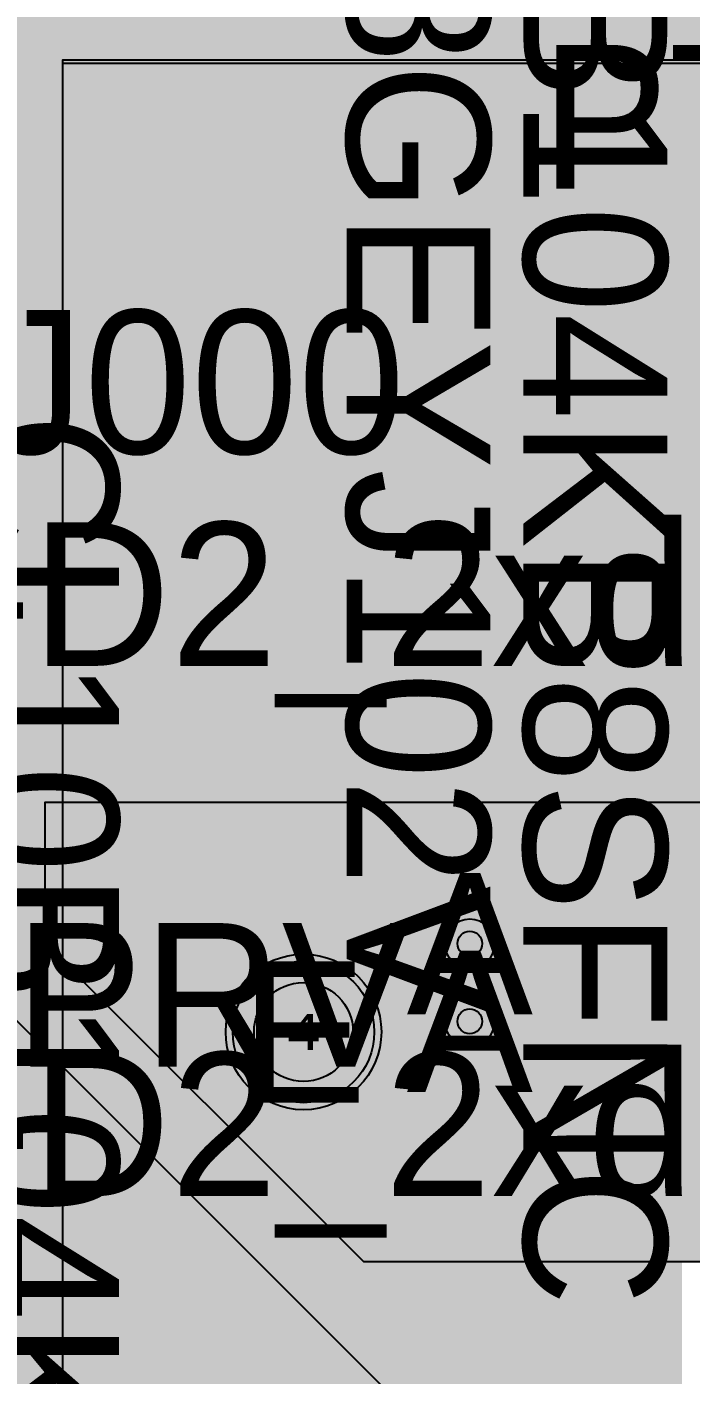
# Model space of a CAD drawing. Extents: x -74 to 89, y -130 to 74.
# Drawn here: x -39.26 to -29.89, y -44.09 to -25.04 of the extents above; entities that cross this region are included whole.
import ezdxf
from ezdxf.enums import TextEntityAlignment as Align

# ---------------------------------------------------------------- set-up
doc = ezdxf.new("R2010")
doc.units = 0
doc.header["$MEASUREMENT"] = 0
for name, color, linetype in [('ASSEMBLY_OUTLINES_TOP', 102, 'CONTINUOUS'), ('ASSEMBLY_PART_NUMBERS_TOP', 102, 'CONTINUOUS'), ('BOARD_OUTLINE', 10, 'CONTINUOUS'), ('DRILL_DRAWING', 21, 'CONTINUOUS'), ('GENERATED_SILKSCREEN_TOP', 140, 'CONTINUOUS'), ('MANUFACTURING_OUTLINES', 10, 'CONTINUOUS'), ('PART_HOLES_LAYER_BOTTOM', 30, 'CONTINUOUS'), ('PART_HOLES_LAYER_TOP', 30, 'CONTINUOUS'), ('PART_PADS_LAYER_BOTTOM', 230, 'CONTINUOUS'), ('PART_PADS_LAYER_TOP', 150, 'CONTINUOUS'), ('PIN_NUMBERS_TOP', 8, 'CONTINUOUS'), ('PLACEMENT_OUTLINES_TOP', 130, 'CONTINUOUS'), ('PLANE_DATA_LAYER_BOTTOM', 230, 'CONTINUOUS'), ('PLANE_DATA_LAYER_TOP', 150, 'CONTINUOUS'), ('PLANE_SHAPES_LAYER_BOTTOM', 230, 'CONTINUOUS'), ('PLANE_SHAPES_LAYER_TOP', 150, 'CONTINUOUS'), ('ROUTE_BORDER', 151, 'CONTINUOUS'), ('SILKSCREEN_OUTLINES_TOP', 150, 'CONTINUOUS'), ('SOLDERMASK_PADS_BTM', 12, 'CONTINUOUS'), ('SOLDERMASK_PADS_TOP', 180, 'CONTINUOUS'), ('TRACES_LAYER_TOP', 150, 'CONTINUOUS'), ('VIA_HOLES_LAYER_BOTTOM', 30, 'CONTINUOUS'), ('VIA_HOLES_LAYER_TOP', 30, 'CONTINUOUS'), ('VIA_PADS_LAYER_BOTTOM', 230, 'CONTINUOUS'), ('VIA_PADS_LAYER_TOP', 150, 'CONTINUOUS')]:
    doc.layers.add(name, color=color, linetype=linetype)
doc.styles.add('COURIER_NEW', font='cour.ttf')
doc.styles.add('VERIBEST_GERBER_0', font='txt')

msp = doc.modelspace()

# ---------------------------------------------------------------- hatches: boundary and pattern name
at = {"layer": 'PART_HOLES_LAYER_BOTTOM'}
h = msp.add_hatch(color=256, dxfattribs=at)
edge = h.paths.add_edge_path()
edge.add_arc((-35.35, -39.25), 0.7, 0, 360)
at = {"layer": 'PART_HOLES_LAYER_TOP'}
h = msp.add_hatch(color=256, dxfattribs=at)
edge = h.paths.add_edge_path()
edge.add_arc((-35.35, -39.25), 0.7, 0, 360)
at = {"layer": 'PLANE_DATA_LAYER_BOTTOM'}
h = msp.add_hatch(color=256, dxfattribs=at)
h.paths.add_polyline_path([(-30, -45.4238, -0.414213562), (-30.0762, -45.5), (-38.999992, -45.5, 0.414213562), (-39, -45.500008), (-39, -53.999992, 0.414213562), (-38.999992, -54), (-37.076199, -54, -0.414213562), (-36.999999, -54.0762), (-36.999999, -63.375152, -0.579265375), (-37.114677, -63.440923, -0.129068366), (-63.489622, -37.03131, -0.132776077), (-63.5, -36.992919), (-63.5, -9.5), (-72.816526, -9.5, -0.37700099), (-72.892096, -9.43358, -0.002983456), (-72.999481, -8.56305, -0.029201915), (-73, -8.554172), (-73, 8.554164, -0.029201915), (-72.999481, 8.563042, -0.002983483), (-72.892095, 9.43358, -0.37700099), (-72.816525, 9.5), (-63.5, 9.5), (-63.5, 18.4238, -0.414213562), (-63.4238, 18.5), (-60.293417, 18.5, -0.414213562), (-60.217217, 18.4238), (-60.217217, 18.423799, -0.09675006), (-60.222818, 18.395125, 0.195333998), (-60.222818, 17.604875, -0.09675006), (-60.217217, 17.576201), (-60.217217, 17.5762, -0.414213562), (-60.293417, 17.5), (-60.499992, 17.5, 0.414213562), (-60.5, 17.499992), (-60.5, 13.823193, -0.130021935), (-60.509966, 13.785517, 0.264511518), (-60.509966, 11.214483, -0.130021935), (-60.5, 11.176807), (-60.5, 9.500008, 0.414213562), (-60.499992, 9.5), (-59.0762, 9.5, -0.414213562), (-59, 9.4238), (-59, -7.275483, -0.401337416), (-59.072836, -7.351609, 0.956789612), (-59.072836, -10.648391, -0.401337416), (-59, -10.724517), (-59, -11.025483, -0.401337416), (-59.072836, -11.101609, 0.956789612), (-59.072836, -14.398391, -0.401337416), (-59, -14.474517), (-59, -15.025483, -0.401337416), (-59.072836, -15.101609, 0.956789612), (-59.072836, -18.398391, -0.401337416), (-59, -18.474517), (-59, -21.499992, 0.414213562), (-58.999992, -21.5), (-30.0762, -21.5, -0.414213562), (-30, -21.5762)], flags=0)
h.paths.add_polyline_path([(-72, 0, -1), (-61, 0, -1)], flags=0)
h.paths.add_polyline_path([(-62.15, -37, -1), (-58.85, -37, -1)], flags=0)
h.paths.add_polyline_path([(-62.15, -29.5, -1), (-58.85, -29.5, -1)], flags=0)
h.paths.add_polyline_path([(-56.95, -37, -1), (-54.05, -37, -1)], flags=0)
h.paths.add_polyline_path([(-53.000008, -32, 0.414213562), (-53, -31.999992), (-53, -27.000008, 0.414213562), (-53.000008, -27), (-58.499992, -27, 0.414213562), (-58.5, -27.000008), (-58.5, -31.999992, 0.414213562), (-58.499992, -32), (-56.899, -32, -0.414213562), (-56.8228, -32.0762, -0.176313298), (-56.840625, -32.125178, 2.144389354), (-54.159375, -32.125178, -0.176313298), (-54.1772, -32.0762, -0.414213562), (-54.101, -32)], flags=0)
h.paths.add_polyline_path([(-52.25, -23.25, -1), (-49.25, -23.25, -1)], flags=0)
h.paths.add_polyline_path([(-42.500008, -41.5, 0.414213562), (-42.5, -41.499992), (-42.5, -36.000008, 0.414213562), (-42.500008, -36), (-51.499992, -36, 0.414213562), (-51.5, -36.000008), (-51.5, -41.499992, 0.414213562), (-51.499992, -41.5)], flags=0)
h.paths.add_polyline_path([(-42.500008, -34.5, 0.414213562), (-42.5, -34.499992), (-42.5, -28.500008, 0.414213562), (-42.500008, -28.5), (-51.499992, -28.5, 0.414213562), (-51.5, -28.500008), (-51.5, -34.499992, 0.414213562), (-51.499992, -34.5)], flags=0)
h.paths.add_polyline_path([(-51.8, -47, -1), (-42.2, -47, -1)], flags=0)
h.paths.add_polyline_path([(-41.75, -42.75, -1), (-39.25, -42.75, -1)], flags=0)
h.paths.add_polyline_path([(-36.85, -39.25, -1), (-33.85, -39.25, -1)], flags=0)
for points in [[(-35.35, -39.25), (-35.35, -37.6738)], [(-35.35, -39.25), (-36.9262, -39.25)], [(-35.35, -39.25), (-35.35, -40.8262)], [(-35.35, -39.25), (-33.7738, -39.25)]]:
    msp.add_hatch(color=256, dxfattribs=at).paths.add_polyline_path(points, is_closed=False, flags=0)
at = {"layer": 'PLANE_DATA_LAYER_TOP'}
h = msp.add_hatch(color=256, dxfattribs=at)
h.paths.add_polyline_path([(-29, -42.4238, -0.414213562), (-29.0762, -42.5), (-34.46844, -42.499998, -0.198913366), (-34.522322, -42.47768), (-38.97768, -38.022322, -0.198909956), (-38.999998, -37.968441), (-38.999998, -37.96844), (-39, -36.0762, -0.414213562), (-38.9238, -36), (-34.500008, -36, 0.414213562), (-34.5, -35.999992), (-34.5, -25.5762, -0.414213562), (-34.4238, -25.5), (-29.0762, -25.5, -0.414213562), (-29, -25.5762)], flags=0)
h.paths.add_polyline_path([(-36.85, -39.25, -1), (-33.85, -39.25, -1)], flags=0)
for points in [[(-35.35, -39.25), (-35.35, -37.6738)], [(-35.35, -39.25), (-36.925035, -39.189411)], [(-35.35, -39.25), (-35.289411, -40.825035)], [(-35.35, -39.25), (-33.7738, -39.25)]]:
    msp.add_hatch(color=256, dxfattribs=at).paths.add_polyline_path(points, is_closed=False, flags=0)
h = msp.add_hatch(color=256, dxfattribs=at)
h.paths.add_polyline_path([(-31.999999, -46.531563), (-32.000002, -51.46844), (-32.000002, -51.468441, -0.198909956), (-32.02232, -51.522322), (-33.477678, -52.97768, -0.198913366), (-33.53156, -52.999998), (-40.9238, -53, -0.414213562), (-41, -52.9238), (-41, -45.500004), (-41.000003, -45.499999), (-44.499998, -42.000002, 0.207684346), (-44.500004, -42), (-50.4238, -42, -0.414213562), (-50.5, -41.9238), (-50.5, -38.0762, -0.414213562), (-50.4238, -38), (-40.531562, -38, -0.198913366), (-40.47768, -38.022318), (-32.022317, -46.477681, -0.198909956), (-31.999999, -46.531562)], flags=0)
h.paths.add_polyline_path([(-45.65, -41.2, 0.414213562), (-45.1, -40.65), (-45.1, -39.35, 0.414213562), (-45.65, -38.8), (-48.85, -38.8, 0.414213562), (-49.4, -39.35), (-49.4, -40.65, 0.414213562), (-48.85, -41.2)], flags=0)
h.paths.add_polyline_path([(-41.75, -42.75, -1), (-39.25, -42.75, -1)], flags=0)
h.paths.add_polyline_path([(-36.85, -49.41, -1), (-33.85, -49.41, -1)], flags=0)
at = {"layer": 'PLANE_SHAPES_LAYER_BOTTOM'}
h = msp.add_hatch(color=256, dxfattribs=at)
h.paths.add_polyline_path([(-30, -45.5), (-39, -45.5), (-39, -54), (-37, -54), (-37, -64.08588, -0.131652498), (-64.08588, -37), (-63.5, -37), (-63.5, -21.5), (-30, -21.5)], flags=0)
h.paths.add_polyline_path([(-58.5, -32), (-58.5, -27), (-53, -27), (-53, -32)], flags=16)
h.paths.add_polyline_path([(-51.5, -41.5), (-51.5, -36), (-42.5, -36), (-42.5, -41.5)], flags=16)
h.paths.add_polyline_path([(-51.5, -34.5), (-51.5, -28.5), (-42.5, -28.5), (-42.5, -34.5)], flags=16)
at = {"layer": 'PLANE_SHAPES_LAYER_TOP'}
for points in [[(-29, -42.5), (-34.5, -42.5), (-39, -38), (-39, -36), (-29, -36)], [(-40.5, -38), (-32, -46.5), (-40.5, -46.5)]]:
    msp.add_hatch(color=256, dxfattribs=at).paths.add_polyline_path(points, flags=0)
at = {"layer": 'VIA_HOLES_LAYER_BOTTOM'}
h = msp.add_hatch(color=256, dxfattribs=at)
edge = h.paths.add_edge_path()
edge.add_arc((-33, -38), 0.175, 0, 360)
h = msp.add_hatch(color=256, dxfattribs=at)
edge = h.paths.add_edge_path()
edge.add_arc((-33, -39.1), 0.175, 0, 360)
at = {"layer": 'VIA_HOLES_LAYER_TOP'}
h = msp.add_hatch(color=256, dxfattribs=at)
edge = h.paths.add_edge_path()
edge.add_arc((-33, -38), 0.175, 0, 360)
h = msp.add_hatch(color=256, dxfattribs=at)
edge = h.paths.add_edge_path()
edge.add_arc((-33, -39.1), 0.175, 0, 360)

# ---------------------------------------------------------------- linework, layer by layer
at = {"layer": 'ASSEMBLY_OUTLINES_TOP', "const_width": 0.2}
msp.add_lwpolyline([(-38.75, -53), (-38.75, -25.5), (13.75, -25.5), (13.75, -53)], close=True, dxfattribs=at)
at = {"layer": 'ASSEMBLY_OUTLINES_TOP'}
msp.add_circle((0, 0), 74, dxfattribs=at)
at = {"layer": 'BOARD_OUTLINE'}
msp.add_lwpolyline([(62, -40.39802, -0.011944181), (60, -43.312816), (60, -43.312815, -0.105291747), (37.148351, -64), (10, -64), (10, -73.321211, -0.067878888), (-10, -73.321211), (-10, -64), (-37.148351, -64, -0.130474387), (-64, -37.148351), (-64, -10), (-73.321211, -10, -0.067878888), (-73.321211, 10), (-64, 10), (-64, 37.148351, -0.130474387), (-37.148351, 64), (-10, 64), (-10, 73.321211, -0.067878888), (10, 73.321211), (10, 64), (37.148351, 64, -0.105291747), (60, 43.312815), (60, 43.312816, -0.011944181), (62, 40.39802)], format="xyb", close=True, dxfattribs=at)
at = {"layer": 'GENERATED_SILKSCREEN_TOP', "const_width": 0.15}
for points in [[(-39.4544, -25.4228), (-39.29, -25.6244), (-39.2888, -25.628), (-39.2876, -25.6316), (-39.2864, -25.6328), (-39.2852, -25.6376), (-39.2852, -26.042), (-39.2864, -26.048), (-39.2876, -26.0504), (-39.2888, -26.054), (-39.29, -26.0576), (-39.4544, -26.2604)], [(-40.436, -26.9732), (-39.3092, -26.9732), (-39.3008, -26.972), (-39.2948, -26.9684), (-39.2912, -26.9624), (-39.29, -26.954), (-39.2888, -26.948), (-39.2888, -26.942), (-39.2912, -26.9372), (-39.296, -26.9324), (-39.6248, -26.6984)], [(-39.6536, -26.7344), (-39.3848, -26.9264), (-40.436, -26.9264)], [(-39.4544, -27.6464), (-39.29, -27.848), (-39.2888, -27.8528), (-39.2876, -27.8564), (-39.2864, -27.8576), (-39.2852, -27.8624), (-39.2852, -28.2668), (-39.2864, -28.2716), (-39.2864, -28.2728), (-39.2876, -28.274), (-39.2888, -28.2776), (-39.29, -28.2824), (-39.4544, -28.484)]]:
    msp.add_lwpolyline(points, dxfattribs=at)
msp.add_lwpolyline([(-38.75, -52.95), (-38.75, -25.55), (13.75, -25.55), (13.75, -52.95)], close=True, dxfattribs=at)
at = {"layer": 'MANUFACTURING_OUTLINES'}
msp.add_lwpolyline([(-37.161102, -64.021968, -0.130474388), (-64.021968, -37.161102, -0.132241555), (-64.0254, -37.148351), (-64.0254, -10.0254), (-73.321211, -10.0254, -0.375051504), (-73.346378, -10.003432, -0.067878885), (-73.346378, 10.003432, -0.375051504), (-73.321211, 10.0254), (-64.0254, 10.0254), (-64.0254, 37.148351, -0.132241555), (-64.021968, 37.161102, -0.130474388), (-37.161102, 64.021968, -0.132241555), (-37.148351, 64.0254), (-10.0254, 64.0254), (-10.0254, 73.321211, -0.375051504), (-10.003432, 73.346378, -0.067878885), (10.003432, 73.346378, -0.375051504), (10.0254, 73.321211), (10.0254, 64.0254), (37.148351, 64.0254, -0.132241555)], format="xyb", dxfattribs=at)
at = {"layer": 'PART_HOLES_LAYER_BOTTOM'}
msp.add_circle((-35.35, -39.25), 0.7, dxfattribs=at)
at = {"layer": 'PART_HOLES_LAYER_TOP'}
msp.add_circle((-35.35, -39.25), 0.7, dxfattribs=at)
at = {"layer": 'PART_PADS_LAYER_BOTTOM'}
msp.add_circle((-35.35, -39.25), 1, dxfattribs=at)
at = {"layer": 'PART_PADS_LAYER_TOP'}
msp.add_circle((-35.35, -39.25), 1, dxfattribs=at)
at = {"layer": 'PLACEMENT_OUTLINES_TOP'}
msp.add_lwpolyline([(-38.75, -53), (-38.75, -25.5), (13.75, -25.5), (13.75, -53)], close=True, dxfattribs=at)
at = {"layer": 'PLANE_DATA_LAYER_BOTTOM', "const_width": 0.75}
for points in [[(-35.35, -39.25), (-35.35, -37.6738)], [(-35.35, -39.25), (-36.9262, -39.25)], [(-35.35, -39.25), (-35.35, -40.8262)], [(-35.35, -39.25), (-33.7738, -39.25)]]:
    msp.add_lwpolyline(points, dxfattribs=at)
at = {"layer": 'PLANE_DATA_LAYER_TOP', "const_width": 0.75}
for points in [[(-35.35, -39.25), (-35.35, -37.6738)], [(-35.35, -39.25), (-36.925035, -39.189411)], [(-35.35, -39.25), (-35.289411, -40.825035)], [(-35.35, -39.25), (-33.7738, -39.25)]]:
    msp.add_lwpolyline(points, dxfattribs=at)
at = {"layer": 'PLANE_SHAPES_LAYER_TOP'}
for points in [[(-29, -42.5), (-34.5, -42.5), (-39, -38), (-39, -36), (-29, -36)], [(-40.5, -38), (-32, -46.5), (-40.5, -46.5)]]:
    msp.add_lwpolyline(points, close=True, dxfattribs=at)
msp.add_solid([(-34.5, -36), (-29, -36), (-34.5, -25.5), (-29, -25.5)], dxfattribs=at)
at = {"layer": 'ROUTE_BORDER'}
msp.add_lwpolyline([(61.5, -40.249224, -0.116408926), (37.013511, -63.5), (9.5, -63.5), (9.5, -72.883469, -0.064898038), (-9.5, -72.883469), (-9.5, -63.5), (-37.013511, -63.5, -0.129544758), (-63.5, -37.013511), (-63.5, -9.5), (-72.883469, -9.5, -0.064898039), (-72.883468, 9.5), (-63.5, 9.5), (-63.5, 37.013508, -0.129544778), (-37.013506, 63.5), (-9.5, 63.5), (-9.5, 72.883466, -0.064898038), (9.5, 72.883466), (9.5, 64), (36.142076, 64, -0.119873966), (61.5, 40.249221)], format="xyb", close=True, dxfattribs=at)
at = {"layer": 'SILKSCREEN_OUTLINES_TOP'}
msp.add_lwpolyline([(-38.75, -52.95), (-38.75, -25.55), (13.75, -25.55), (13.75, -52.95)], close=True, dxfattribs=at)
at = {"layer": 'SOLDERMASK_PADS_BTM'}
msp.add_circle((-35.35, -39.25), 1.1, dxfattribs=at)
at = {"layer": 'SOLDERMASK_PADS_TOP'}
msp.add_circle((-35.35, -39.25), 1.1, dxfattribs=at)
at = {"layer": 'TRACES_LAYER_TOP'}
for points, const_width in [([(-29.8, -22.75), (-29.8, -29.050834), (-33.14878, -32.399614)], 1), ([(-40.5, -31.35), (-39.611043, -31.35), (-38.651193, -30.39015), (-38.651193, -27.120123), (-40.271316, -25.5), (-41.85, -25.5)], 0.5), ([(-37.069689, -36.102723), (-37.069689, -35.755587), (-38.425276, -34.4), (-40.5, -34.4)], 0.5)]:
    msp.add_lwpolyline(points, dxfattribs=dict(at, const_width=const_width))
at = {"layer": 'VIA_HOLES_LAYER_BOTTOM'}
for centre in [(-33, -38), (-33, -39.1)]:
    msp.add_circle(centre, 0.175, dxfattribs=at)
at = {"layer": 'VIA_HOLES_LAYER_TOP'}
for centre in [(-33, -38), (-33, -39.1)]:
    msp.add_circle(centre, 0.175, dxfattribs=at)
at = {"layer": 'VIA_PADS_LAYER_BOTTOM'}
for centre in [(-33, -38), (-33, -39.1)]:
    msp.add_circle(centre, 0.35, dxfattribs=at)
at = {"layer": 'VIA_PADS_LAYER_TOP'}
for centre in [(-33, -38), (-33, -39.1)]:
    msp.add_circle(centre, 0.35, dxfattribs=at)

# ---------------------------------------------------------------- texts
at = {"layer": 'ASSEMBLY_PART_NUMBERS_TOP', "style": 'VERIBEST_GERBER_0'}
for s, p in [('CL10B104KB8SFNC', (-30.21, -17.75)), ('ERJ-8GEYJ102V', (-32.71, -18)), ('CL10B104KB8SFNC', (-37.96, -30.5))]:
    msp.add_text(s, height=2.032, rotation=270, dxfattribs=at).set_placement(p, align=Align.TOP_LEFT)
for s, p in [('PTVS8V5P1UP,115', (-32, -25.29)), ('MCR25JZHJ000', (-54, -29.04)), ('MGSHV-0_5-D2_2xd0.9_d2_3', (-55.5, -32.04)), ('APT2012SRCPRV', (-56.5, -37.71)), ('MGSHV-0_5-D2_2xd0.9_d2_3', (-55.5, -39.54))]:
    msp.add_text(s, height=2.032, dxfattribs=at).set_placement(p, align=Align.TOP_LEFT)
at = {"layer": 'DRILL_DRAWING', "style": 'VERIBEST_GERBER_0'}
for s, p in [('A', (-33, -38)), ('A', (-33, -39.1)), ('E', (-35.35, -39.25))]:
    msp.add_text(s, height=2, dxfattribs=at).set_placement(p, align=Align.MIDDLE_CENTER)
at = {"layer": 'PIN_NUMBERS_TOP', "style": 'COURIER_NEW'}
msp.add_text('4', height=0.508, dxfattribs=at).set_placement((-35.35, -39.25), align=Align.MIDDLE_CENTER)

doc.saveas('drawing.dxf')
